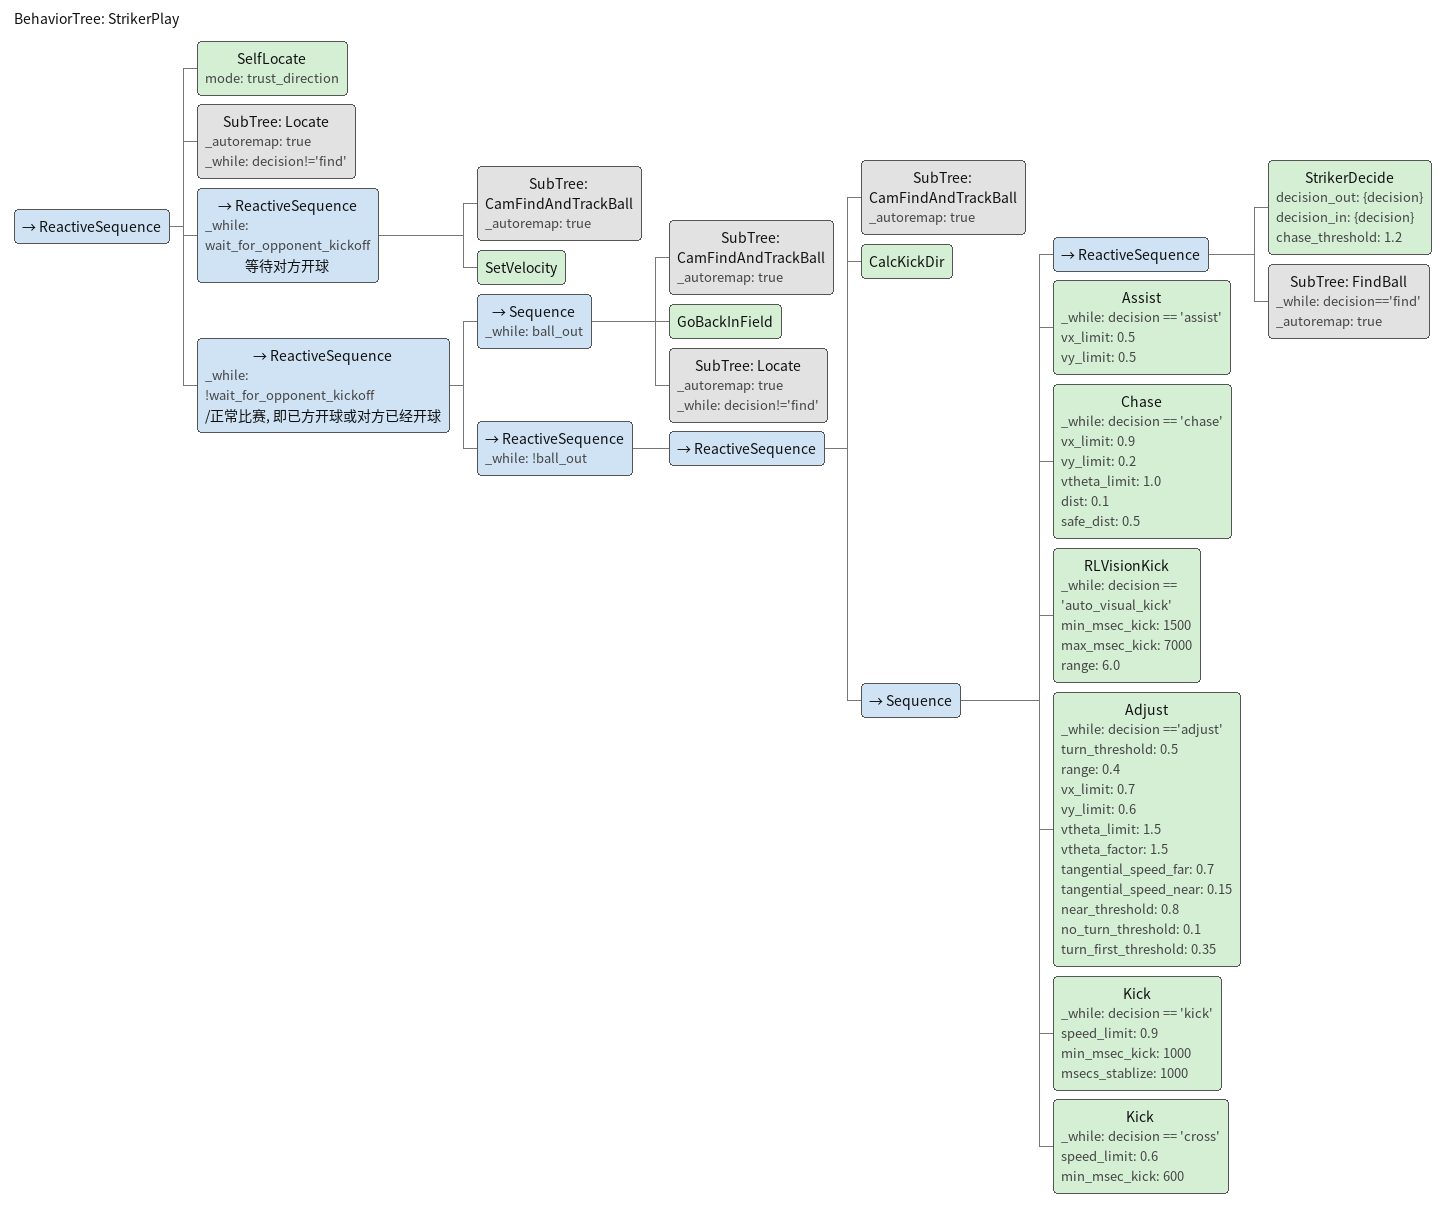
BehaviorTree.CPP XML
<root BTCPP_format="4" >
   <include path="./subtree_cam_find_and_track_ball.xml" />
   <include path="./subtree_find_ball.xml" />
   <include path="./subtree_locate.xml" />
   <BehaviorTree ID="StrikerPlay">
      <ReactiveSequence>
         <SelfLocate mode="trust_direction" />
         <SubTree ID="Locate" _autoremap="true" _while="decision!='find'" />
         <ReactiveSequence _while="wait_for_opponent_kickoff" name="等待对方开球">
            <SubTree ID="CamFindAndTrackBall" _autoremap="true" />
            <SetVelocity />
         </ReactiveSequence>
         <ReactiveSequence _while="!wait_for_opponent_kickoff" name="/正常比赛, 即已方开球或对方已经开球">
            <Sequence _while="ball_out">
               <SubTree ID="CamFindAndTrackBall" _autoremap="true" />
               <GoBackInField />
               <SubTree ID="Locate" _autoremap="true" _while="decision!='find'" />
            </Sequence>
            <ReactiveSequence _while="!ball_out">
               <ReactiveSequence >
                  <SubTree ID="CamFindAndTrackBall" _autoremap="true" />
                  <CalcKickDir />
                  <Sequence>
                     <ReactiveSequence>
                        <!-- P1: raised chase_threshold to 1.2 to create 0.5m adjust band (0.7–1.2m); old 1.0 left only 0.1m band causing rapid kick/adjust oscillation -->
                        <StrikerDecide decision_out="{decision}" decision_in="{decision}" chase_threshold="1.2" />
                        <SubTree ID="FindBall" _while="decision=='find'" _autoremap="true" />
                     </ReactiveSequence>
                        <Assist _while="decision == 'assist'" vx_limit = "0.5" vy_limit="0.5" />
                        <Chase   _while="decision == 'chase'"  vx_limit="0.9"  vy_limit="0.2"  vtheta_limit="1.0"  dist="0.1" safe_dist="0.5" />
                        <RLVisionKick _while="decision == 'auto_visual_kick'" min_msec_kick="1500" max_msec_kick="7000" range="6.0"/>
                        <!-- P7: turn_first_threshold 0.5→0.35: narrows "stop-and-turn-only" zone; robot arcs laterally earlier, faster repositioning under opponent pressure -->
                        <Adjust _while="decision =='adjust'" turn_threshold="0.5" range="0.4" vx_limit="0.7" vy_limit="0.6" vtheta_limit="1.5" vtheta_factor="1.5" tangential_speed_far="0.7" tangential_speed_near="0.15" near_threshold="0.8" no_turn_threshold="0.1" turn_first_threshold="0.35" />
                        <Kick _while="decision == 'kick'" speed_limit="0.9" min_msec_kick="1000" msecs_stablize="1000"/>
                        <Kick _while="decision == 'cross'" speed_limit="0.6" min_msec_kick="600"/>
                  </Sequence>
               </ReactiveSequence>
            </ReactiveSequence>
         </ReactiveSequence>
      </ReactiveSequence>
   </BehaviorTree>
</root>
